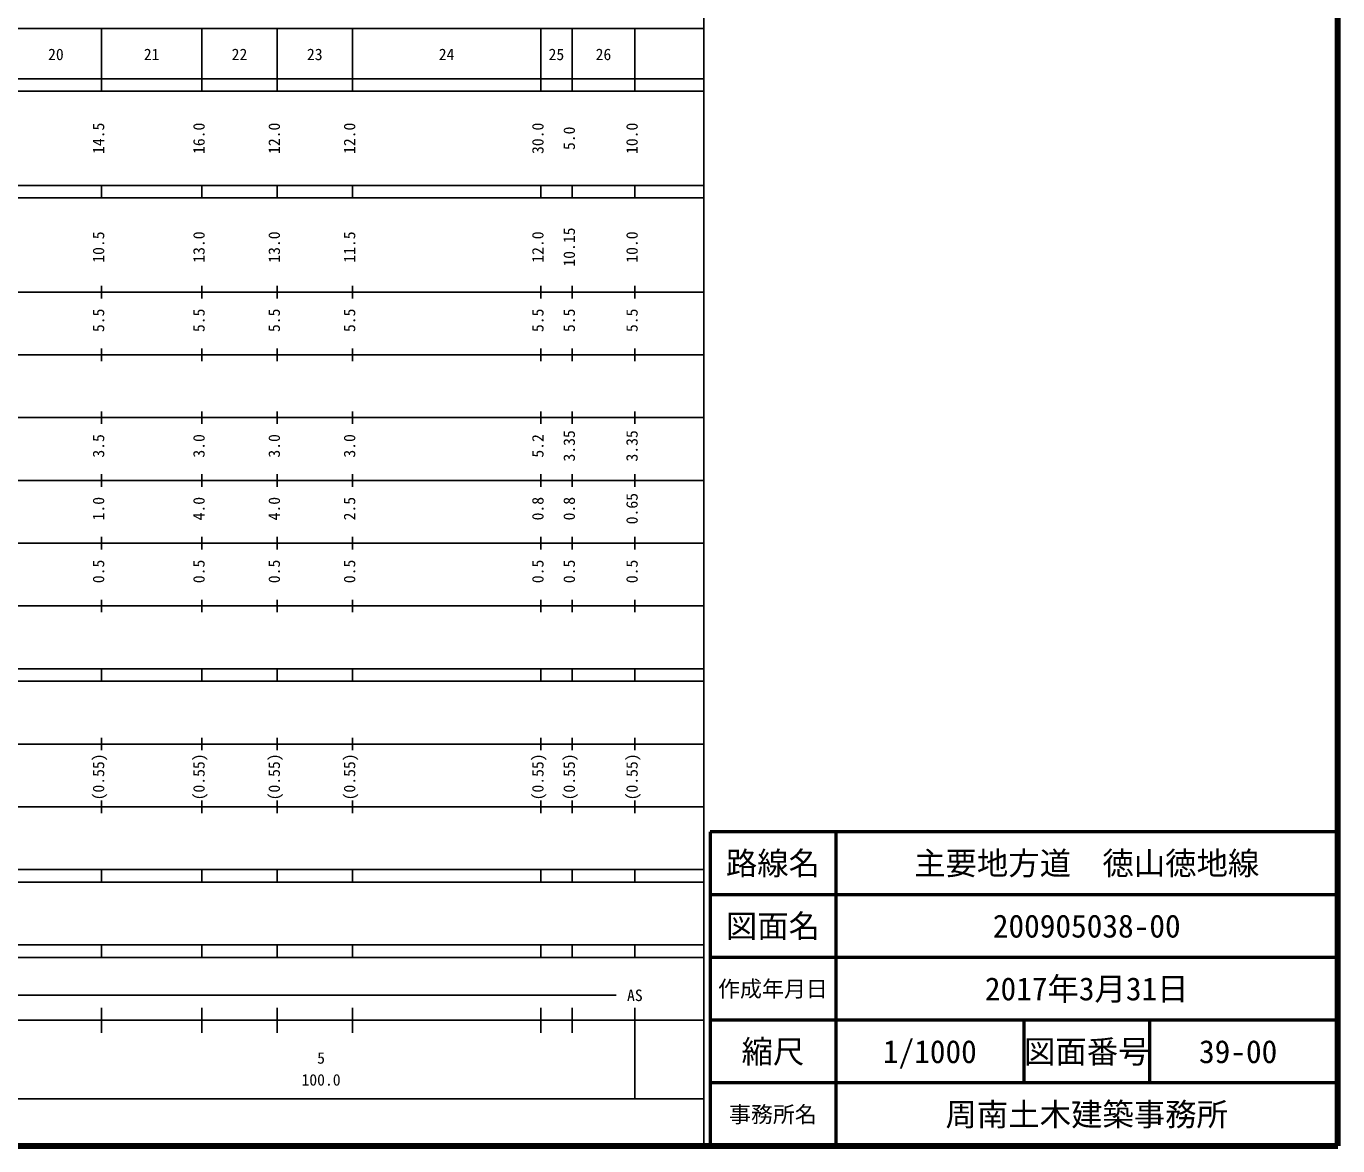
# Model space of a CAD drawing. Units: millimetres on the paper, enlarged 1000 times. Extents: x 40000 to 680000, y 20000 to 380000.
# Drawn here: x 471023 to 680000, y 20000 to 198357 of the extents above; entities that cross this region are included whole.
import ezdxf
from ezdxf.enums import TextEntityAlignment as Align

# ---------------------------------------------------------------- set-up
doc = ezdxf.new("R2010")
doc.units = ezdxf.units.MM
doc.header["$LTSCALE"] = 1000
for name, color, linetype, lineweight in [('M-TTL', 2, 'Continuous', 140), ('M-TTL-BAND', 7, 'Continuous', 25), ('M-TTL-FRAM', 2, 'Continuous', 50), ('M-TTL-LINE', 7, 'Continuous', 50)]:
    doc.layers.add(name, color=color, linetype=linetype, lineweight=lineweight)
doc.layers.add('M-TTL-TXT', color=7, linetype='Continuous')
doc.styles.add('ＭＳ ゴシック', font='')
doc.styles.get('ＭＳ ゴシック').set_extended_font_data('MS Gothic')

msp = doc.modelspace()

# ---------------------------------------------------------------- linework, layer by layer
at = {"layer": 'M-TTL'}
for p, q in [((680000, 20000), (680000, 380000)), ((40000, 20000), (680000, 20000))]:
    msp.add_line(p, q, dxfattribs=at)
at = {"layer": 'M-TTL-BAND'}
for p, q in [((579000, 20000), (579000, 370000)), ((68000, 198000), (579000, 198000)), ((483000, 188000), (483000, 198000)), ((499000, 188000), (499000, 198000)), ((511000, 188000), (511000, 198000)), ((523000, 188000), (523000, 198000)), ((553000, 188000), (553000, 198000)), ((558000, 188000), (558000, 198000)), ((568000, 188000), (568000, 198000)), ((40000, 190000), (579000, 190000)), ((40000, 188000), (579000, 188000)), ((40000, 173000), (579000, 173000)), ((483000, 171000), (483000, 173000)), ((499000, 171000), (499000, 173000)), ((511000, 171000), (511000, 173000)), ((523000, 171000), (523000, 173000)), ((553000, 171000), (553000, 173000)), ((558000, 171000), (558000, 173000)), ((568000, 171000), (568000, 173000)), ((40000, 171000), (579000, 171000)), ((483000, 155000), (483000, 157000)), ((499000, 155000), (499000, 157000)), ((511000, 155000), (511000, 157000)), ((523000, 155000), (523000, 157000)), ((553000, 155000), (553000, 157000)), ((558000, 155000), (558000, 157000)), ((568000, 155000), (568000, 157000)), ((40000, 156000), (579000, 156000)), ((483000, 145000), (483000, 147000)), ((499000, 145000), (499000, 147000)), ((511000, 145000), (511000, 147000)), ((523000, 145000), (523000, 147000)), ((553000, 145000), (553000, 147000)), ((558000, 145000), (558000, 147000)), ((568000, 145000), (568000, 147000)), ((46000, 146000), (579000, 146000)), ((52000, 136000), (579000, 136000)), ((483000, 135000), (483000, 137000)), ((499000, 135000), (499000, 137000)), ((511000, 135000), (511000, 137000)), ((523000, 135000), (523000, 137000)), ((553000, 135000), (553000, 137000)), ((558000, 135000), (558000, 137000)), ((568000, 135000), (568000, 137000)), ((46000, 126000), (579000, 126000)), ((483000, 125000), (483000, 127000)), ((499000, 125000), (499000, 127000)), ((511000, 125000), (511000, 127000)), ((523000, 125000), (523000, 127000)), ((553000, 125000), (553000, 127000)), ((558000, 125000), (558000, 127000)), ((568000, 125000), (568000, 127000)), ((52000, 116000), (579000, 116000)), ((483000, 115000), (483000, 117000)), ((499000, 115000), (499000, 117000)), ((511000, 115000), (511000, 117000)), ((523000, 115000), (523000, 117000)), ((553000, 115000), (553000, 117000)), ((558000, 115000), (558000, 117000)), ((568000, 115000), (568000, 117000)), ((483000, 105000), (483000, 107000)), ((499000, 105000), (499000, 107000)), ((511000, 105000), (511000, 107000)), ((523000, 105000), (523000, 107000)), ((553000, 105000), (553000, 107000)), ((558000, 105000), (558000, 107000)), ((568000, 105000), (568000, 107000)), ((46000, 106000), (579000, 106000)), ((40000, 96000), (579000, 96000)), ((483000, 94000), (483000, 96000)), ((499000, 94000), (499000, 96000)), ((511000, 94000), (511000, 96000)), ((523000, 94000), (523000, 96000)), ((553000, 94000), (553000, 96000)), ((558000, 94000), (558000, 96000)), ((568000, 94000), (568000, 96000)), ((40000, 94000), (579000, 94000)), ((49000, 84000), (579000, 84000)), ((483000, 83000), (483000, 85000)), ((499000, 83000), (499000, 85000)), ((511000, 83000), (511000, 85000)), ((523000, 83000), (523000, 85000)), ((553000, 83000), (553000, 85000)), ((558000, 83000), (558000, 85000)), ((568000, 83000), (568000, 85000)), ((40000, 74000), (579000, 74000)), ((483000, 73000), (483000, 75000)), ((499000, 73000), (499000, 75000)), ((511000, 73000), (511000, 75000)), ((523000, 73000), (523000, 75000)), ((553000, 73000), (553000, 75000)), ((558000, 73000), (558000, 75000)), ((568000, 73000), (568000, 75000)), ((40000, 64000), (579000, 64000)), ((483000, 62000), (483000, 64000)), ((499000, 62000), (499000, 64000)), ((511000, 62000), (511000, 64000)), ((523000, 62000), (523000, 64000)), ((553000, 62000), (553000, 64000)), ((558000, 62000), (558000, 64000)), ((568000, 62000), (568000, 64000)), ((40000, 62000), (579000, 62000)), ((40000, 52000), (579000, 52000)), ((483000, 50000), (483000, 52000)), ((499000, 50000), (499000, 52000)), ((511000, 50000), (511000, 52000)), ((523000, 50000), (523000, 52000)), ((553000, 50000), (553000, 52000)), ((558000, 50000), (558000, 52000)), ((568000, 50000), (568000, 52000)), ((40000, 50000), (579000, 50000)), ((71000, 44000), (565000, 44000)), ((483000, 38000), (483000, 42000)), ((499000, 38000), (499000, 42000)), ((511000, 38000), (511000, 42000)), ((523000, 38000), (523000, 42000)), ((553000, 38000), (553000, 42000)), ((558000, 38000), (558000, 42000)), ((568000, 27500), (568000, 42000)), ((40000, 40000), (579000, 40000)), ((68000, 27500), (579000, 27500))]:
    msp.add_line(p, q, dxfattribs=at)
at = {"layer": 'M-TTL-FRAM'}
for p, q in [((680000, 70000), (580000, 70000)), ((580000, 70000), (580000, 20000))]:
    msp.add_line(p, q, dxfattribs=at)
at = {"layer": 'M-TTL-LINE'}
for p, q in [((600000, 70000), (600000, 20000)), ((680000, 60000), (580000, 60000)), ((680000, 50000), (580000, 50000)), ((680000, 40000), (580000, 40000)), ((630000, 40000), (630000, 30000)), ((650000, 40000), (650000, 30000)), ((680000, 30000), (580000, 30000))]:
    msp.add_line(p, q, dxfattribs=at)

# ---------------------------------------------------------------- texts
at = {"layer": 'M-TTL-BAND', "style": 'ＭＳ ゴシック'}
for s, p in [('20', (475750, 192405)), ('21', (491000, 192405)), ('22', (505000, 192405)), ('23', (517000, 192405)), ('24', (538000, 192405)), ('25', (555500, 192405)), ('26', (563000, 192405)), ('AS', (568000, 42500)), ('5', (518000, 32523)), ('100.0', (518000, 29033))]:
    msp.add_text(s, height=1833, dxfattribs=at).set_placement(p, align=Align.BOTTOM_CENTER)
for s, p in [('14.5', (484000, 180500)), ('16.0', (500000, 180500)), ('12.0', (512000, 180500)), ('12.0', (524000, 180500)), ('30.0', (554000, 180500)), ('5.0', (559000, 180500)), ('10.0', (569000, 180500)), ('10.5', (484000, 163174)), ('13.0', (500000, 163174)), ('13.0', (512000, 163174)), ('11.5', (524000, 163174)), ('12.0', (554000, 163174)), ('10.15', (559000, 163174)), ('10.0', (569000, 163174)), ('5.5', (484000, 151500)), ('5.5', (500000, 151500)), ('5.5', (512000, 151500)), ('5.5', (524000, 151500)), ('5.5', (554000, 151500)), ('5.5', (559000, 151500)), ('5.5', (569000, 151500)), ('3.35', (559000, 131500)), ('3.35', (569000, 131500)), ('3.5', (484000, 131500)), ('3.0', (500000, 131500)), ('3.0', (512000, 131500)), ('3.0', (524000, 131500)), ('5.2', (554000, 131500)), ('0.65', (569000, 121500)), ('1.0', (484000, 121500)), ('4.0', (500000, 121500)), ('4.0', (512000, 121500)), ('2.5', (524000, 121500)), ('0.8', (554000, 121500)), ('0.8', (559000, 121500)), ('0.5', (484000, 111500)), ('0.5', (500000, 111500)), ('0.5', (512000, 111500)), ('0.5', (524000, 111500)), ('0.5', (554000, 111500)), ('0.5', (559000, 111500)), ('0.5', (569000, 111500)), ('(0.55)', (484000, 78764)), ('(0.55)', (500000, 78764)), ('(0.55)', (512000, 78764)), ('(0.55)', (524000, 78764)), ('(0.55)', (554000, 78764)), ('(0.55)', (559000, 78764)), ('(0.55)', (569000, 78764))]:
    msp.add_text(s, height=1833, rotation=90, dxfattribs=at).set_placement(p, align=Align.BOTTOM_CENTER)
at = {"layer": 'M-TTL-TXT', "style": 'ＭＳ ゴシック'}
for s, height, p in [('路線名', 3666, (590000, 65000)), ('路線名', 3666, (590000, 65000)), ('主要地方道\u3000徳山徳地線', 3666, (640000, 65000)), ('図面名', 3666, (590000, 55000)), ('図面名', 3666, (590000, 55000)), ('200905038-00', 3666, (640000, 55000)), ('作成年月日', 2566, (590000, 45000)), ('作成年月日', 2566, (590000, 45000)), ('2017年3月31日', 3666, (640000, 45000)), ('縮尺', 3666, (590000, 35000)), ('縮尺', 3666, (590000, 35000)), ('1/1000', 3666, (615000, 35000)), ('図面番号', 3666, (640000, 35000)), ('図面番号', 3666, (640000, 35000)), ('39-00', 3666, (664125, 35000)), ('周南土木建築事務所', 3666, (640000, 25000)), ('事務所名', 2566, (590000, 25000)), ('事務所名', 2566, (590000, 25000))]:
    msp.add_text(s, height=height, dxfattribs=at).set_placement(p, align=Align.MIDDLE_CENTER)

doc.saveas('drawing.dxf')
